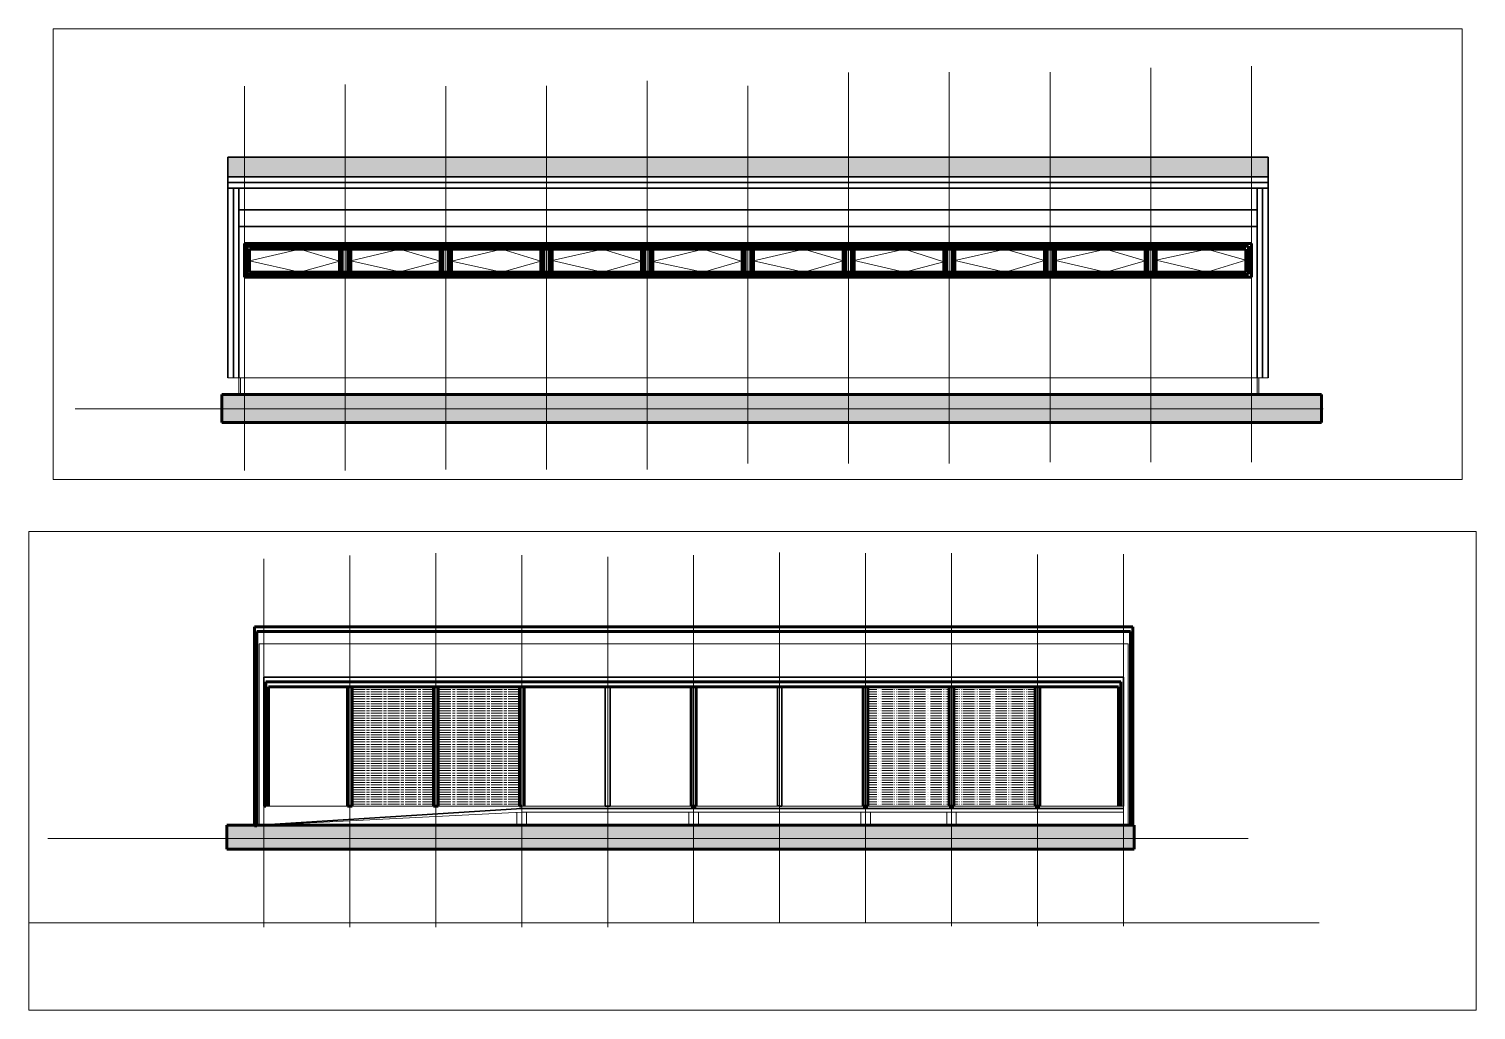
# Paper-space layout 'Fachadas' of a CAD drawing. Header units: millimetres. Extents: x 3 to 289, y 3 to 196.
# The model-space entities are those that its viewports show. They can reach past a viewport. Long polylines and large blocks are cut down to what shows.
import ezdxf

# ---------------------------------------------------------------- set-up
doc = ezdxf.new("R2010")
doc.units = ezdxf.units.MM
doc.linetypes.add('ACAD_ISO04W100', pattern=[30, 24, -3, 0, -3])
for name, color, linetype, lineweight in [('EIXOS', 251, 'ACAD_ISO04W100', 9), ('HACH_SÓLIDA', 252, 'Continuous', 9), ('LINHA FINA', 1, 'Continuous', 9), ('LINHA GROSSA', 6, 'Continuous', 60), ('LINHA MÉDIA', 3, 'Continuous', 30)]:
    doc.layers.add(name, color=color, linetype=linetype, lineweight=lineweight)
doc.layers.add('VP', color=251, linetype='ACAD_ISO04W100', lineweight=9, plot=False)

msp = doc.modelspace()

# ---------------------------------------------------------------- hatches: boundary and pattern name
at = {"layer": 'EIXOS'}
h = msp.add_hatch(color=256, dxfattribs=at)
h.dxf.hatch_style = 1
h.paths.add_polyline_path([(1565518.5, 2340835.6), (1565338.5, 2340835.6), (1565338.5, 2340809.8), (1565518.5, 2340809.8)])
h.paths.add_polyline_path([(1565338.5, 2340835.6), (1565298.5, 2340835.6), (1565298.5, 2340809.8), (1565338.5, 2340809.8)])
h.paths.add_polyline_path([(1565338.5, 2340809.8), (1565298.5, 2340809.8), (1565298.5, 2340785.6), (1565303.8, 2340785.6), (1565338.5, 2340785.6)])
h.paths.add_polyline_path([(1565518.5, 2340809.8), (1565338.5, 2340809.8), (1565338.5, 2340785.6), (1565518.5, 2340785.6)])
h.paths.add_polyline_path([(1565698.5, 2340809.8), (1565518.5, 2340809.8), (1565518.5, 2340785.6), (1565698.5, 2340785.6)])
h.paths.add_polyline_path([(1565698.5, 2340835.6), (1565518.5, 2340835.6), (1565518.5, 2340809.8), (1565698.5, 2340809.8)])
h.paths.add_polyline_path([(1565878.5, 2340835.6), (1565698.5, 2340835.6), (1565698.5, 2340809.8), (1565878.5, 2340809.8)])
h.paths.add_polyline_path([(1565878.5, 2340809.8), (1565698.5, 2340809.8), (1565698.5, 2340785.6), (1565878.5, 2340785.6)])
h.paths.add_polyline_path([(1566058.5, 2340809.8), (1565878.5, 2340809.8), (1565878.5, 2340785.6), (1566058.5, 2340785.6)])
h.paths.add_polyline_path([(1566058.5, 2340835.6), (1565878.5, 2340835.6), (1565878.5, 2340809.8), (1566058.5, 2340809.8)])
h.paths.add_polyline_path([(1566238.5, 2340809.8), (1566058.5, 2340809.8), (1566058.5, 2340785.6), (1566238.5, 2340785.6)])
h.paths.add_polyline_path([(1566238.5, 2340835.6), (1566058.5, 2340835.6), (1566058.5, 2340809.8), (1566238.5, 2340809.8)])
h.paths.add_polyline_path([(1566418.5, 2340835.6), (1566238.5, 2340835.6), (1566238.5, 2340809.8), (1566418.5, 2340809.8)])
h.paths.add_polyline_path([(1566418.5, 2340809.8), (1566238.5, 2340809.8), (1566238.5, 2340785.6), (1566418.5, 2340785.6)])
h.paths.add_polyline_path([(1566598.5, 2340809.8), (1566418.5, 2340809.8), (1566418.5, 2340785.6), (1566598.5, 2340785.6)])
h.paths.add_polyline_path([(1566598.5, 2340835.6), (1566418.5, 2340835.6), (1566418.5, 2340809.8), (1566598.5, 2340809.8)])
h.paths.add_polyline_path([(1566778.5, 2340835.6), (1566598.5, 2340835.6), (1566598.5, 2340809.8), (1566778.5, 2340809.8)])
h.paths.add_polyline_path([(1566778.5, 2340809.8), (1566598.5, 2340809.8), (1566598.5, 2340785.6), (1566778.5, 2340785.6)])
h.paths.add_polyline_path([(1566958.5, 2340809.8), (1566778.5, 2340809.8), (1566778.5, 2340785.6), (1566958.5, 2340785.6)])
h.paths.add_polyline_path([(1566958.5, 2340835.6), (1566778.5, 2340835.6), (1566778.5, 2340809.8), (1566958.5, 2340809.8)])
h.paths.add_polyline_path([(1567138.5, 2340835.6), (1566958.5, 2340835.6), (1566958.5, 2340809.8), (1567138.5, 2340809.8)])
h.paths.add_polyline_path([(1567138.5, 2340809.8), (1566958.5, 2340809.8), (1566958.5, 2340785.6), (1567138.5, 2340785.6)])
h.paths.add_polyline_path([(1567263.8, 2340809.8), (1567138.5, 2340809.8), (1567138.5, 2340785.6), (1567263.8, 2340785.6)])
h.paths.add_polyline_path([(1567263.8, 2340835.6), (1567138.5, 2340835.6), (1567138.5, 2340809.8), (1567263.8, 2340809.8)])
h.paths.add_polyline_path([(1565393.2, 2338926.3), (1565315.8, 2338926.3), (1565315.8, 2338904.4), (1565393.2, 2338904.4)])
h.paths.add_polyline_path([(1565393.2, 2338954.4), (1565315.8, 2338954.4), (1565315.8, 2338926.3), (1565393.2, 2338926.3)])
h.paths.add_polyline_path([(1565573.2, 2338954.4), (1565393.2, 2338954.4), (1565393.2, 2338926.3), (1565573.2, 2338926.3)])
h.paths.add_polyline_path([(1565573.2, 2338926.3), (1565393.2, 2338926.3), (1565393.2, 2338904.4), (1565573.2, 2338904.4)])
h.paths.add_polyline_path([(1565753.2, 2338926.3), (1565573.2, 2338926.3), (1565573.2, 2338904.4), (1565753.2, 2338904.4)])
h.paths.add_polyline_path([(1565753.2, 2338954.4), (1565573.2, 2338954.4), (1565573.2, 2338926.3), (1565753.2, 2338926.3)])
h.paths.add_polyline_path([(1565933.2, 2338954.4), (1565923.2, 2338954.4), (1565753.2, 2338954.4), (1565753.2, 2338926.3), (1565933.2, 2338926.3)])
h.paths.add_polyline_path([(1565933.2, 2338926.3), (1565753.2, 2338926.3), (1565753.2, 2338904.4), (1565933.2, 2338904.4)])
h.paths.add_polyline_path([(1566113.2, 2338926.3), (1565933.2, 2338926.3), (1565933.2, 2338904.4), (1566113.2, 2338904.4)])
h.paths.add_polyline_path([(1566113.2, 2338954.4), (1565933.2, 2338954.4), (1565933.2, 2338926.3), (1566113.2, 2338926.3)])
h.paths.add_polyline_path([(1566293.2, 2338954.4), (1566283.2, 2338954.4), (1566113.2, 2338954.4), (1566113.2, 2338926.3), (1566293.2, 2338926.3)])
h.paths.add_polyline_path([(1566293.2, 2338926.3), (1566113.2, 2338926.3), (1566113.2, 2338904.4), (1566293.2, 2338904.4)])
h.paths.add_polyline_path([(1566473.2, 2338926.3), (1566293.2, 2338926.3), (1566293.2, 2338904.4), (1566473.2, 2338904.4)])
h.paths.add_polyline_path([(1566473.2, 2338954.4), (1566293.2, 2338954.4), (1566293.2, 2338926.3), (1566473.2, 2338926.3)])
h.paths.add_polyline_path([(1566653.2, 2338954.4), (1566473.2, 2338954.4), (1566473.2, 2338926.3), (1566653.2, 2338926.3)])
h.paths.add_polyline_path([(1566833.2, 2338954.4), (1566823.2, 2338954.4), (1566653.2, 2338954.4), (1566653.2, 2338926.3), (1566833.2, 2338926.3)])
h.paths.add_polyline_path([(1567013.2, 2338954.4), (1566833.2, 2338954.4), (1566833.2, 2338926.3), (1567013.2, 2338926.3)])
h.paths.add_polyline_path([(1567193.2, 2338954.4), (1567013.2, 2338954.4), (1567013.2, 2338926.3), (1567193.2, 2338926.3)])
h.paths.add_polyline_path([(1567193.2, 2338926.3), (1567013.2, 2338926.3), (1567013.2, 2338904.4), (1567193.2, 2338904.4)])
h.paths.add_polyline_path([(1567013.2, 2338926.3), (1566833.2, 2338926.3), (1566833.2, 2338904.4), (1567013.2, 2338904.4)])
h.paths.add_polyline_path([(1566833.2, 2338926.3), (1566653.2, 2338926.3), (1566653.2, 2338904.4), (1566833.2, 2338904.4)])
h.paths.add_polyline_path([(1566653.2, 2338926.3), (1566473.2, 2338926.3), (1566473.2, 2338904.4), (1566653.2, 2338904.4)])
h.paths.add_polyline_path([(1567215.8, 2338954.4), (1567193.2, 2338954.4), (1567193.2, 2338926.3), (1567215.8, 2338926.3)])
h.paths.add_polyline_path([(1567215.8, 2338926.3), (1567193.2, 2338926.3), (1567193.2, 2338904.4), (1567215.8, 2338904.4)])
h.paths.add_polyline_path([(1569397.2, 2339977.2), (1568668.9, 2339977.2), (1568633, 2339937.2), (1568240.8, 2339937.2), (1567172.2, 2339937.2), (1567172.2, 2339887.2), (1569397.2, 2339887.2)])
h.paths.add_polyline_path([(1569397.2, 2340287.2), (1568947.2, 2340287.2), (1568668.9, 2339977.2), (1569397.2, 2339977.2)])
h.paths.add_polyline_path([(1563658.5, 2340274.7), (1563653.5, 2340274.7), (1563653.5, 2340263.7), (1563658.5, 2340263.7)])
h.paths.add_polyline_path([(1563663.5, 2340274.7), (1563658.5, 2340274.7), (1563658.5, 2340263.7), (1563663.5, 2340263.7)])
h.paths.add_polyline_path([(1563658.5, 2340464.7), (1563653.5, 2340464.7), (1563653.5, 2340274.7), (1563658.5, 2340274.7)])
h.paths.add_polyline_path([(1563663.5, 2340464.7), (1563658.5, 2340464.7), (1563658.5, 2340274.7), (1563663.5, 2340274.7)])
h.paths.add_polyline_path([(1563663.5, 2340554.7), (1563658.5, 2340554.7), (1563658.5, 2340514.7), (1563663.5, 2340514.7)])
h.paths.add_polyline_path([(1563658.5, 2340554.7), (1563653.5, 2340554.7), (1563653.5, 2340514.7), (1563658.5, 2340514.7)])
h.paths.add_polyline_path([(1562713.5, 2340562), (1562708.5, 2340562.1), (1562708.5, 2340533.7), (1562713.5, 2340533.7)])
h.paths.add_polyline_path([(1562708.5, 2340562.1), (1562703.5, 2340562.1), (1562703.5, 2340533.7), (1562708.5, 2340533.7)])
h.paths.add_polyline_path([(1562713.5, 2340573.5), (1562708.5, 2340573.6), (1562708.5, 2340562.1), (1562713.5, 2340562)])
h.paths.add_polyline_path([(1562708.5, 2340573.6), (1562703.5, 2340573.7), (1562703.5, 2340562.1), (1562708.5, 2340562.1)])
h.paths.add_polyline_path([(1563103.5, 2340273.7), (1562713.5, 2340273.7), (1562713.5, 2340263.7), (1563103.5, 2340263.7)], flags=17)
h.paths.add_polyline_path([(1563388.5, 2340274.7), (1563192.6, 2340274.7), (1563192.6, 2340274.7), (1563192.6, 2340274.7), (1563113.5, 2340274.7), (1563113.5, 2340263.7), (1563388.5, 2340263.7)])
h.paths.add_polyline_path([(1563113.5, 2340274.7), (1563103.5, 2340274.7), (1562713.5, 2340273.7), (1563103.5, 2340273.7), (1563103.5, 2340263.7), (1563113.5, 2340263.7)])
h.paths.add_polyline_path([(1563398.5, 2340274.7), (1563388.5, 2340274.7), (1563388.5, 2340263.7), (1563398.5, 2340263.7)])
h.paths.add_polyline_path([(1563653.5, 2340274.7), (1563398.5, 2340274.7), (1563398.5, 2340263.7), (1563653.5, 2340263.7)])
at = {"layer": 'HACH_SÓLIDA'}
h = msp.add_hatch(dxfattribs=at)
h.set_pattern_fill('GOST_WOOD', color=256)
h.set_pattern_definition([(90, (10201.001, 1963.714), (6, -4e-16), [10, -2]), (90, (10203.001, 1961.714), (6, -4e-16), [6, -1.5, 3, -1.5]), (90, (10205.001, 1958.714), (6, -4e-16), [10, -2])])
h.paths.add_polyline_path([(1565518.5, 2341259.6), (1565338.5, 2341259.6), (1565338.5, 2341224.6), (1565518.5, 2341224.6)])
h.paths.add_polyline_path([(1565698.5, 2341259.6), (1565518.5, 2341259.6), (1565518.5, 2341224.6), (1565698.5, 2341224.6)])
h.paths.add_polyline_path([(1565878.5, 2341259.6), (1565698.5, 2341259.6), (1565698.5, 2341224.6), (1565878.5, 2341224.6)])
h.paths.add_polyline_path([(1565338.5, 2341259.6), (1565308.9, 2341259.6), (1565308.9, 2341224.6), (1565338.5, 2341224.6)])
h.paths.add_polyline_path([(1566058.5, 2341259.6), (1565878.5, 2341259.6), (1565878.5, 2341224.6), (1566058.5, 2341224.6)])
h.paths.add_polyline_path([(1566238.5, 2341259.6), (1566058.5, 2341259.6), (1566058.5, 2341224.6), (1566238.5, 2341224.6)])
h.paths.add_polyline_path([(1566418.5, 2341259.6), (1566238.5, 2341259.6), (1566238.5, 2341224.6), (1566418.5, 2341224.6)])
h.paths.add_polyline_path([(1566598.5, 2341259.6), (1566418.5, 2341259.6), (1566418.5, 2341224.6), (1566598.5, 2341224.6)])
h.paths.add_polyline_path([(1566778.5, 2341259.6), (1566598.5, 2341259.6), (1566598.5, 2341224.6), (1566778.5, 2341224.6)])
h.paths.add_polyline_path([(1566958.5, 2341259.6), (1566778.5, 2341259.6), (1566778.5, 2341224.6), (1566958.5, 2341224.6)])
h.paths.add_polyline_path([(1567138.5, 2341259.6), (1566958.5, 2341259.6), (1566958.5, 2341224.6), (1567138.5, 2341224.6)])
h.paths.add_polyline_path([(1567168.5, 2341259.6), (1567138.5, 2341259.6), (1567138.5, 2341224.6), (1567168.5, 2341224.6)])
h = msp.add_hatch(dxfattribs=at)
h.set_pattern_fill('ACAD_ISO08W100', color=256)
h.set_pattern_definition([(0, (10201.0013, 1963.7137), (0, 5), [24, -3, 6, -3])])
h.paths.add_polyline_path([(1565578.2, 2339243.9), (1565578.2, 2338994.1), (1565748.2, 2338994.1), (1565748.2, 2339243.9)])
h.paths.add_polyline_path([(1565758.2, 2339243.9), (1565758.2, 2338994.1), (1565928.2, 2338994.1), (1565928.2, 2339243.9)])
h = msp.add_hatch(dxfattribs=at)
h.set_pattern_fill('ACAD_ISO05W100', color=256)
h.set_pattern_definition([(0, (10201.0013, 1963.7137), (0, 5), [24, -3, 0.5, -3, 0.5, -3])])
h.paths.add_polyline_path([(1566658.2, 2338994.1), (1566828.2, 2338994.1), (1566828.2, 2339243.9), (1566658.2, 2339243.9)])
h.paths.add_polyline_path([(1567008.2, 2339243.9), (1566838.2, 2339243.9), (1566838.2, 2338994.1), (1567008.2, 2338994.1)])

# ---------------------------------------------------------------- linework, layer by layer
at = {"layer": 'EIXOS'}
for p, q in [((1566958.5, 2340715), (1566958.5, 2341419.5)), ((1567138.5, 2340715), (1567138.5, 2341422.5)), ((1565518.5, 2340699.9), (1565518.5, 2341389.6)), ((1566058.5, 2340701.5), (1566058.5, 2341396)), ((1566418.5, 2340712.3), (1566418.5, 2341411)), ((1566598.5, 2340712.3), (1566598.5, 2341411.7)), ((1566778.5, 2341411.7), (1566778.5, 2340715)), ((1565338.5, 2340699.9), (1565338.5, 2341386.9)), ((1565698.5, 2341386.9), (1565698.5, 2340701.5)), ((1565878.5, 2340701.5), (1565878.5, 2341387.4)), ((1566238.5, 2341387.4), (1566238.5, 2340712.3)), ((1565338.5, 2340835.6), (1565338.5, 2340699.9)), ((1565298.5, 2340809.8), (1565036, 2340809.8)), ((1565298.5, 2340809.8), (1567437, 2340809.8)), ((1565393.2, 2339512.1), (1565393.2, 2338741.1)), ((1565573.2, 2338741.1), (1565573.2, 2339519.4)), ((1565753.2, 2338741.1), (1565753.2, 2339524)), ((1565933.2, 2338741.1), (1565933.2, 2339520)), ((1566113.2, 2338741.1), (1566113.2, 2339516.3)), ((1566293.2, 2339520), (1566293.2, 2338751.1)), ((1566473.2, 2338751.1), (1566473.2, 2339525.6)), ((1566653.2, 2338751.1), (1566653.2, 2339524)), ((1566833.2, 2339524), (1566833.2, 2338743.1)), ((1567013.2, 2338743.1), (1567013.2, 2339521.1)), ((1567193.2, 2338743.1), (1567193.2, 2339522)), ((1565315.8, 2338926.3), (1564940.8, 2338926.3)), ((1564940.8, 2338926.3), (1567454.5, 2338926.3))]:
    msp.add_line(p, q, dxfattribs=at)
at = {"layer": 'LINHA FINA'}
for p, q in [((1565347.6, 2341074.3), (1565437.6, 2341095.6)), ((1565437.6, 2341095.6), (1565508.5, 2341073.7)), ((1565528.5, 2341074.5), (1565616.3, 2341095.6)), ((1565616.3, 2341095.6), (1565688.5, 2341073.8)), ((1565708.5, 2341073.9), (1565798.5, 2341095.6)), ((1565798.5, 2341095.6), (1565868.5, 2341074.2)), ((1565888.5, 2341075), (1565978.5, 2341095.6)), ((1565978.5, 2341095.6), (1566048.5, 2341073.9)), ((1566158.5, 2341095.6), (1566068.5, 2341073.5)), ((1566228.5, 2341073.5), (1566158.5, 2341095.6)), ((1566248.5, 2341074.3), (1566338.5, 2341095.6)), ((1566338.5, 2341095.6), (1566408.5, 2341074.3)), ((1566518.6, 2341095.6), (1566428.6, 2341075.1)), ((1566588.5, 2341073), (1566518.6, 2341095.6)), ((1566608.5, 2341074.9), (1566698.5, 2341095.6)), ((1566698.5, 2341095.6), (1566768.5, 2341074.9)), ((1566878.5, 2341095.6), (1566788.5, 2341075.2)), ((1566948.5, 2341074.3), (1566878.5, 2341095.6)), ((1567058.5, 2341095.6), (1566968.5, 2341075.6)), ((1567128.5, 2341075.6), (1567058.5, 2341095.6)), ((1565347.6, 2341054.1), (1565347.6, 2341074.3)), ((1565347.6, 2341074.3), (1565437.6, 2341054.1)), ((1565347.6, 2341054.1), (1565437.6, 2341054.1)), ((1565437.6, 2341054.1), (1565347.6, 2341054.1)), ((1565437.6, 2341054.1), (1565347.6, 2341054.1)), ((1565508.5, 2341073.7), (1565437.6, 2341054.1)), ((1565437.6, 2341054.1), (1565437.6, 2341054.1)), ((1565437.6, 2341054.1), (1565437.6, 2341054.1)), ((1565437.6, 2341054.1), (1565508.5, 2341054.1)), ((1565528.5, 2341054.1), (1565528.5, 2341074.5)), ((1565528.5, 2341074.5), (1565616.3, 2341054.6)), ((1565528.5, 2341054.1), (1565618.5, 2341054.1)), ((1565618.5, 2341054.1), (1565528.5, 2341054.1)), ((1565688.5, 2341073.8), (1565616.3, 2341054.6)), ((1565688.5, 2341054.1), (1565688.5, 2341073.8)), ((1565708.5, 2341054.1), (1565708.5, 2341073.9)), ((1565708.5, 2341073.9), (1565798.5, 2341054.1)), ((1565708.5, 2341054.1), (1565798.5, 2341054.1)), ((1565868.5, 2341074.2), (1565798.5, 2341054.1)), ((1565888.5, 2341075), (1565978.5, 2341054.1)), ((1565888.5, 2341054.1), (1565978.5, 2341054.1)), ((1566048.5, 2341073.9), (1565978.5, 2341054.1)), ((1566068.5, 2341073.5), (1566158.5, 2341054.1)), ((1566068.5, 2341054.1), (1566158.5, 2341054.1)), ((1566228.5, 2341074.8), (1566158.5, 2341054.1)), ((1566338.5, 2341054.1), (1566248.5, 2341074.3)), ((1566408.5, 2341074.3), (1566338.5, 2341054.1)), ((1566428.6, 2341075.1), (1566518.6, 2341054.1)), ((1566428.6, 2341054.1), (1566518.6, 2341054.1)), ((1566518.6, 2341054.1), (1566428.6, 2341054.1)), ((1566588.5, 2341073), (1566518.6, 2341054.1)), ((1566698.5, 2341054.1), (1566608.5, 2341074.9)), ((1566608.5, 2341054.1), (1566698.5, 2341054.1)), ((1566768.5, 2341074.9), (1566698.5, 2341054.1)), ((1566788.5, 2341075.2), (1566878.5, 2341054.1)), ((1566788.5, 2341054.1), (1566878.5, 2341054.1)), ((1566948.5, 2341074.3), (1566878.5, 2341054.1)), ((1567058.5, 2341054.1), (1566968.5, 2341075.6)), ((1566968.5, 2341054.1), (1567058.5, 2341054.1)), ((1567128.5, 2341075.6), (1567058.5, 2341054.1)), ((1565308.9, 2340865.6), (1567168.5, 2340865.6)), ((1565328.6, 2340865.6), (1565328.6, 2340835.6)), ((1565331.6, 2340865.6), (1565328.6, 2340865.6)), ((1565331.6, 2340835.6), (1565331.6, 2340865.6)), ((1567148.5, 2340865.6), (1567148.5, 2340835.6)), ((1567151.5, 2340865.6), (1567148.5, 2340865.6)), ((1567151.5, 2340835.6), (1567151.5, 2340865.6)), ((1565328.6, 2340835.6), (1565331.6, 2340835.6)), ((1567148.5, 2340835.6), (1567151.5, 2340835.6)), ((1565383.2, 2338954.4), (1565383.2, 2339334.4)), ((1565383.2, 2339334.4), (1567203.2, 2339334.4)), ((1567203.2, 2339334.4), (1567203.2, 2338954.4)), ((1565393.2, 2338994.1), (1565393.2, 2338954.4)), ((1565393.2, 2338994.1), (1567193.2, 2338994.1)), ((1567193.2, 2338994.1), (1567193.2, 2338954.4)), ((1565933.2, 2338981.5), (1565393.2, 2338954.4)), ((1565923.2, 2338954.4), (1565923.2, 2338981)), ((1565933.2, 2338981.5), (1567193.2, 2338981.5)), ((1565943.2, 2338954.4), (1565943.2, 2338981.5)), ((1566283.2, 2338954.4), (1566283.2, 2338981.5)), ((1566303.2, 2338954.4), (1566303.2, 2338981.5)), ((1566643.2, 2338954.4), (1566643.2, 2338981.5)), ((1566663.2, 2338954.4), (1566663.2, 2338981.5)), ((1566823.2, 2338954.4), (1566823.2, 2338981.5)), ((1566843.2, 2338954.4), (1566843.2, 2338981.5)), ((1565933.2, 2338954.4), (1565923.2, 2338954.4)), ((1565933.2, 2338954.4), (1565943.2, 2338954.4)), ((1566293.2, 2338954.4), (1566283.2, 2338954.4)), ((1566293.2, 2338954.4), (1566303.2, 2338954.4)), ((1566653.2, 2338954.4), (1566643.2, 2338954.4)), ((1566653.2, 2338954.4), (1566663.2, 2338954.4)), ((1566833.2, 2338954.4), (1566823.2, 2338954.4)), ((1566833.2, 2338954.4), (1566843.2, 2338954.4))]:
    msp.add_line(p, q, dxfattribs=at)
at = {"layer": 'LINHA GROSSA'}
for p, q in [((1565338.5, 2341045.6), (1565338.5, 2341105.6)), ((1565338.5, 2341105.6), (1567138.5, 2341105.6)), ((1565338.5, 2341105.6), (1565338.9, 2341100.6)), ((1565343.5, 2341045.6), (1565343.5, 2341105.6)), ((1567138.5, 2341105.6), (1567138.5, 2341045.6)), ((1565338.9, 2341100.6), (1567133.5, 2341100.6)), ((1567128.5, 2341095.6), (1565347.6, 2341095.6)), ((1565347.6, 2341095.6), (1565347.6, 2341054.1)), ((1565508.5, 2341054.1), (1565508.5, 2341095.6)), ((1565513.5, 2341054.1), (1565513.5, 2341095.6)), ((1565513.5, 2341095.6), (1565523.5, 2341095.6)), ((1565523.5, 2341095.6), (1565523.5, 2341054.1)), ((1565528.5, 2341054.1), (1565528.5, 2341095.6)), ((1565688.5, 2341054.1), (1565688.5, 2341095.6)), ((1565693.5, 2341054.1), (1565693.5, 2341095.6)), ((1565703.5, 2341054.1), (1565703.5, 2341095.6)), ((1565708.5, 2341054.1), (1565708.5, 2341095.6)), ((1565868.5, 2341054.1), (1565868.5, 2341095.6)), ((1565873.5, 2341054.1), (1565873.5, 2341095.6)), ((1565873.5, 2341095.6), (1565883.5, 2341095.6)), ((1565883.5, 2341095.6), (1565883.5, 2341054.1)), ((1565888.5, 2341054.1), (1565888.5, 2341095.6)), ((1566048.5, 2341054.1), (1566048.5, 2341095.6)), ((1566053.5, 2341054.1), (1566053.5, 2341095.6)), ((1566063.5, 2341054.1), (1566063.5, 2341095.6)), ((1566068.5, 2341054.1), (1566068.5, 2341095.6)), ((1566228.5, 2341054.1), (1566228.5, 2341095.6)), ((1566233.5, 2341054.1), (1566233.5, 2341095.6)), ((1566243.5, 2341054.1), (1566243.5, 2341095.6)), ((1566248.5, 2341054.1), (1566248.5, 2341095.6)), ((1566408.5, 2341054.1), (1566408.5, 2341095.6)), ((1566413.5, 2341054.1), (1566413.6, 2341095.6)), ((1566413.6, 2341095.6), (1566423.6, 2341095.6)), ((1566423.6, 2341095.6), (1566423.6, 2341054.1)), ((1566428.6, 2341054.1), (1566428.6, 2341095.6)), ((1566588.5, 2341054.1), (1566588.5, 2341095.6)), ((1566593.5, 2341054.1), (1566593.5, 2341095.6)), ((1566603.5, 2341054.1), (1566603.5, 2341095.6)), ((1566608.5, 2341054.1), (1566608.5, 2341095.6)), ((1566768.5, 2341054.1), (1566768.5, 2341095.6)), ((1566773.5, 2341054.1), (1566773.5, 2341095.6)), ((1566783.5, 2341054.1), (1566783.5, 2341095.6)), ((1566788.5, 2341054.1), (1566788.5, 2341095.6)), ((1566948.5, 2341054.1), (1566948.5, 2341095.6)), ((1566953.5, 2341054.1), (1566953.5, 2341095.6)), ((1566963.5, 2341054.1), (1566963.5, 2341095.6)), ((1566968.5, 2341054.1), (1566968.5, 2341095.6)), ((1567128.5, 2341095.6), (1567128.5, 2341054.1)), ((1567133.5, 2341100.6), (1567133.5, 2341050.4)), ((1565347.6, 2341054.1), (1567128.5, 2341054.1)), ((1565513.5, 2341054.1), (1565508.5, 2341054.1)), ((1565518.5, 2341054.1), (1565513.5, 2341054.1)), ((1565523.5, 2341054.1), (1565518.5, 2341054.1)), ((1565523.5, 2341054.1), (1565528.5, 2341054.1)), ((1565693.5, 2341054.1), (1565688.5, 2341054.1)), ((1565698.5, 2341054.1), (1565693.5, 2341054.1)), ((1565698.5, 2341054.1), (1565703.5, 2341054.1)), ((1565703.5, 2341054.1), (1565708.5, 2341054.1)), ((1565873.5, 2341054.1), (1565868.5, 2341054.1)), ((1565878.5, 2341054.1), (1565873.5, 2341054.1)), ((1565883.5, 2341054.1), (1565888.5, 2341054.1)), ((1566053.5, 2341054.1), (1566048.5, 2341054.1)), ((1566058.5, 2341054.1), (1566053.5, 2341054.1)), ((1566058.5, 2341054.1), (1566063.5, 2341054.1)), ((1566063.5, 2341054.1), (1566068.5, 2341054.1)), ((1566233.5, 2341054.1), (1566228.5, 2341054.1)), ((1566238.5, 2341054.1), (1566233.5, 2341054.1)), ((1566238.5, 2341054.1), (1566243.5, 2341054.1)), ((1566243.5, 2341054.1), (1566248.5, 2341054.1)), ((1566413.5, 2341054.1), (1566408.5, 2341054.1)), ((1566418.5, 2341054.1), (1566413.5, 2341054.1)), ((1566423.6, 2341054.1), (1566428.6, 2341054.1)), ((1566593.5, 2341054.1), (1566588.5, 2341054.1)), ((1566598.5, 2341054.1), (1566593.5, 2341054.1)), ((1566598.5, 2341054.1), (1566603.5, 2341054.1)), ((1566603.5, 2341054.1), (1566608.5, 2341054.1)), ((1566773.5, 2341054.1), (1566768.5, 2341054.1)), ((1566778.5, 2341054.1), (1566773.5, 2341054.1)), ((1566778.5, 2341054.1), (1566783.5, 2341054.1)), ((1566783.5, 2341054.1), (1566788.5, 2341054.1)), ((1566953.5, 2341054.1), (1566948.5, 2341054.1)), ((1566958.5, 2341054.1), (1566953.5, 2341054.1)), ((1566958.5, 2341054.1), (1566963.5, 2341054.1)), ((1566963.5, 2341054.1), (1566968.5, 2341054.1)), ((1565338.5, 2341045.6), (1565340, 2341050.4)), ((1567138.5, 2341045.6), (1565338.5, 2341045.6)), ((1565338.5, 2341045.6), (1565343.5, 2341045.6)), ((1565340, 2341050.4), (1567133.5, 2341050.4)), ((1567133.5, 2341050.4), (1567128.5, 2341050.4)), ((1567133.5, 2341050.4), (1567128.5, 2341050.4)), ((1567138.5, 2341045.6), (1567133.5, 2341045.6)), ((1567263.8, 2340835.6), (1565298.5, 2340835.6)), ((1565298.5, 2340835.6), (1565298.5, 2340785.6)), ((1567263.8, 2340785.6), (1567263.8, 2340835.6)), ((1565298.5, 2340785.6), (1565303.8, 2340785.6)), ((1565303.8, 2340785.6), (1567263.8, 2340785.6)), ((1565373.2, 2338954.4), (1565373.2, 2339370)), ((1565373.2, 2339370), (1567203.2, 2339370)), ((1565378.2, 2338953.4), (1565378.2, 2339360)), ((1565378.2, 2339360), (1567203.2, 2339360)), ((1567203.2, 2339360), (1567198.2, 2339360)), ((1567198.2, 2339360), (1567203.2, 2339360)), ((1567198.2, 2339360), (1567203.2, 2339360)), ((1567203.2, 2339370), (1567213.2, 2339370)), ((1567203.2, 2339360), (1567208.2, 2339360)), ((1567208.2, 2339360), (1567208.2, 2338954.4)), ((1567213.2, 2339370), (1567213.2, 2338954.4)), ((1565397.5, 2338994.1), (1565397.5, 2339254.9)), ((1565397.5, 2339254.9), (1567182.7, 2339254.9)), ((1565402.7, 2339243.9), (1567182.7, 2339243.9)), ((1565402.7, 2339243.9), (1565402.7, 2338994.1)), ((1565568.2, 2338994.1), (1565568.2, 2339243.9)), ((1565578.2, 2338994.1), (1565578.2, 2339243.9)), ((1565748.2, 2338994.1), (1565748.2, 2339243.9)), ((1565758.2, 2338994.1), (1565758.2, 2339243.9)), ((1565928.2, 2338994.1), (1565928.2, 2339243.9)), ((1565928.2, 2339243.9), (1565938.2, 2339243.9)), ((1565938.2, 2339243.9), (1565938.2, 2338994.1)), ((1566288.2, 2338994.1), (1566288.2, 2339243.9)), ((1566298.2, 2338994.1), (1566298.2, 2339243.9)), ((1566648.2, 2338994.1), (1566648.2, 2339243.9)), ((1566658.2, 2338994.1), (1566658.2, 2339243.9)), ((1566828.2, 2338994.1), (1566828.2, 2339243.9)), ((1566838.2, 2338994.1), (1566838.2, 2339243.9)), ((1567008.2, 2338994.1), (1567008.2, 2339243.9)), ((1567018.2, 2338994.1), (1567018.2, 2339243.9)), ((1567182.7, 2339254.9), (1567182.7, 2339254.9)), ((1567182.7, 2339254.9), (1567187.7, 2339254.9)), ((1567182.7, 2339243.9), (1567182.7, 2338994.1)), ((1567187.7, 2339254.9), (1567187.7, 2338994.1)), ((1565393.2, 2338994.1), (1565397.5, 2338994.1)), ((1565573.2, 2338994.1), (1565568.2, 2338994.1)), ((1565573.2, 2338994.1), (1565578.2, 2338994.1)), ((1565753.2, 2338994.1), (1565748.2, 2338994.1)), ((1565753.2, 2338994.1), (1565758.2, 2338994.1)), ((1565933.2, 2338994.1), (1565928.2, 2338994.1)), ((1566293.2, 2338994.1), (1566288.2, 2338994.1)), ((1566293.2, 2338994.1), (1566298.2, 2338994.1)), ((1566653.2, 2338994.1), (1566648.2, 2338994.1)), ((1566653.2, 2338994.1), (1566658.2, 2338994.1)), ((1566833.2, 2338994.1), (1566828.2, 2338994.1)), ((1566833.2, 2338994.1), (1566838.2, 2338994.1)), ((1567013.2, 2338994.1), (1567008.2, 2338994.1)), ((1567013.2, 2338994.1), (1567018.2, 2338994.1)), ((1565315.8, 2338954.4), (1567215.8, 2338954.4)), ((1565315.8, 2338904.4), (1565315.8, 2338954.4)), ((1565373.2, 2338953.4), (1565378.2, 2338953.4)), ((1567215.8, 2338954.4), (1567215.8, 2338904.4)), ((1567215.8, 2338904.4), (1565315.8, 2338904.4))]:
    msp.add_line(p, q, dxfattribs=at)
at = {"layer": 'LINHA MÉDIA'}
for p, q in [((1565308.9, 2341224.6), (1565308.9, 2341259.6)), ((1565308.9, 2341259.6), (1567168.5, 2341259.6)), ((1567168.5, 2341259.6), (1567168.5, 2341224.6)), ((1565308.9, 2341214.6), (1565308.9, 2341224.6)), ((1565308.9, 2341224.6), (1567168.5, 2341224.6)), ((1565308.9, 2341204.6), (1565308.9, 2341214.6)), ((1565308.9, 2341214.6), (1567168.5, 2341214.6)), ((1567168.5, 2341224.6), (1567168.5, 2341204.6)), ((1567168.5, 2341214.6), (1567168.5, 2341204.6)), ((1565308.9, 2340865.6), (1565308.9, 2341204.6)), ((1565308.9, 2341204.6), (1565318.9, 2341204.6)), ((1565318.9, 2340865.6), (1565318.9, 2341204.6)), ((1565318.9, 2341204.6), (1565328.6, 2341204.6)), ((1565328.6, 2340865.6), (1565328.6, 2341204.6)), ((1565328.6, 2341204.6), (1567138.5, 2341204.6)), ((1565328.6, 2341204.6), (1565328.6, 2341174.6)), ((1567138.5, 2341204.6), (1567148.5, 2341204.6)), ((1567148.5, 2341204.6), (1567148.5, 2340865.6)), ((1567158.5, 2341204.6), (1567148.5, 2341204.6)), ((1567158.5, 2340865.6), (1567158.5, 2341204.6)), ((1567168.5, 2341204.6), (1567158.5, 2341204.6)), ((1567168.5, 2340865.6), (1567168.5, 2341204.6)), ((1565328.6, 2341135.6), (1565328.6, 2341165.6)), ((1565328.6, 2341165.6), (1567138.5, 2341165.6)), ((1567138.5, 2341165.6), (1567138.5, 2341165.6)), ((1567138.5, 2341165.6), (1567138.5, 2341165.6)), ((1567138.5, 2341165.6), (1567148.5, 2341165.6)), ((1565328.6, 2341105.6), (1565328.6, 2341135.6)), ((1565328.6, 2341135.6), (1567148.5, 2341135.6)), ((1565393.2, 2338994.1), (1565393.2, 2339264.1)), ((1565393.2, 2339264.1), (1567193.2, 2339264.1)), ((1566108.2, 2338994.1), (1566108.2, 2339243.9)), ((1566108.2, 2339243.9), (1566118.2, 2339243.9)), ((1566118.2, 2338994.1), (1566118.2, 2339243.9)), ((1566468.5, 2338995.9), (1566468.5, 2339243.9)), ((1566478.2, 2338994.1), (1566478.2, 2339243.9)), ((1567193.2, 2339264.1), (1567193.2, 2338994.1)), ((1565383.2, 2338954.4), (1565933.2, 2338989.4)), ((1565933.2, 2338989.4), (1567193.2, 2338989.4)), ((1566113.2, 2338994.1), (1566108.2, 2338994.1)), ((1566113.2, 2338994.1), (1566118.2, 2338994.1)), ((1566473.2, 2338994.1), (1566468.5, 2338995.9)), ((1566473.2, 2338994.1), (1566478.2, 2338994.1))]:
    msp.add_line(p, q, dxfattribs=at)
at = {"layer": 'VP'}
msp.add_lwpolyline([(1561430, 2338750), (1571060, 2338750), (1571060, 2341810), (1561430, 2341810)], close=True, dxfattribs=at)

psp = doc.layouts.new('Fachadas')

# ---------------------------------------------------------------- viewports
at = {"layer": 'VP', "view_target_point": (1566245, 2340275.57)}
psp.add_viewport(center=(146.82, 152.01), size=(278.09, 88.9396), view_center_point=(11.06, 810.68), view_height=805.4069, status=3, dxfattribs=at)
psp.add_viewport(center=(145.79, 50.07), size=(285.62, 94.4128), view_center_point=(171.45, -1207.28), view_height=1001.7541, dxfattribs=at)

doc.saveas('drawing.dxf')
